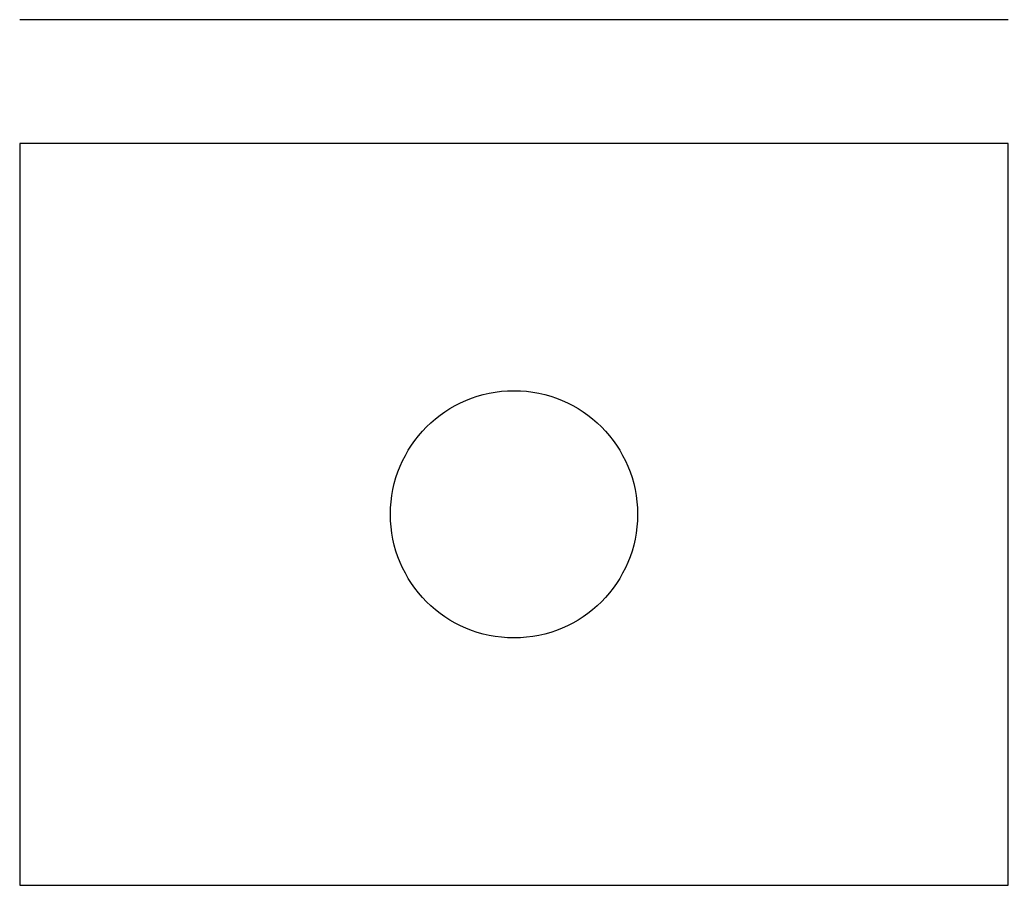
# Model space of a CAD drawing. Header units: millimetres. Extents: x 0 to 40, y 0 to 35.
import ezdxf

# ---------------------------------------------------------------- set-up
doc = ezdxf.new("R2010")
doc.units = ezdxf.units.MM
doc.layers.add('Marks', color=5, linetype='CONTINUOUS')
doc.layers.add('Parts', color=1, linetype='CONTINUOUS')

msp = doc.modelspace()

# ---------------------------------------------------------------- linework, layer by layer
at = {"layer": 'Marks'}
msp.add_line((40, 35), (0, 35), dxfattribs=at)
at = {"layer": 'Parts'}
for p, q in [((40, 30), (0, 30)), ((0, 30), (0, 0)), ((40, 0), (40, 30)), ((0, 0), (40, 0))]:
    msp.add_line(p, q, dxfattribs=at)
msp.add_circle((20, 15), 5, dxfattribs=at)

doc.saveas('drawing.dxf')
